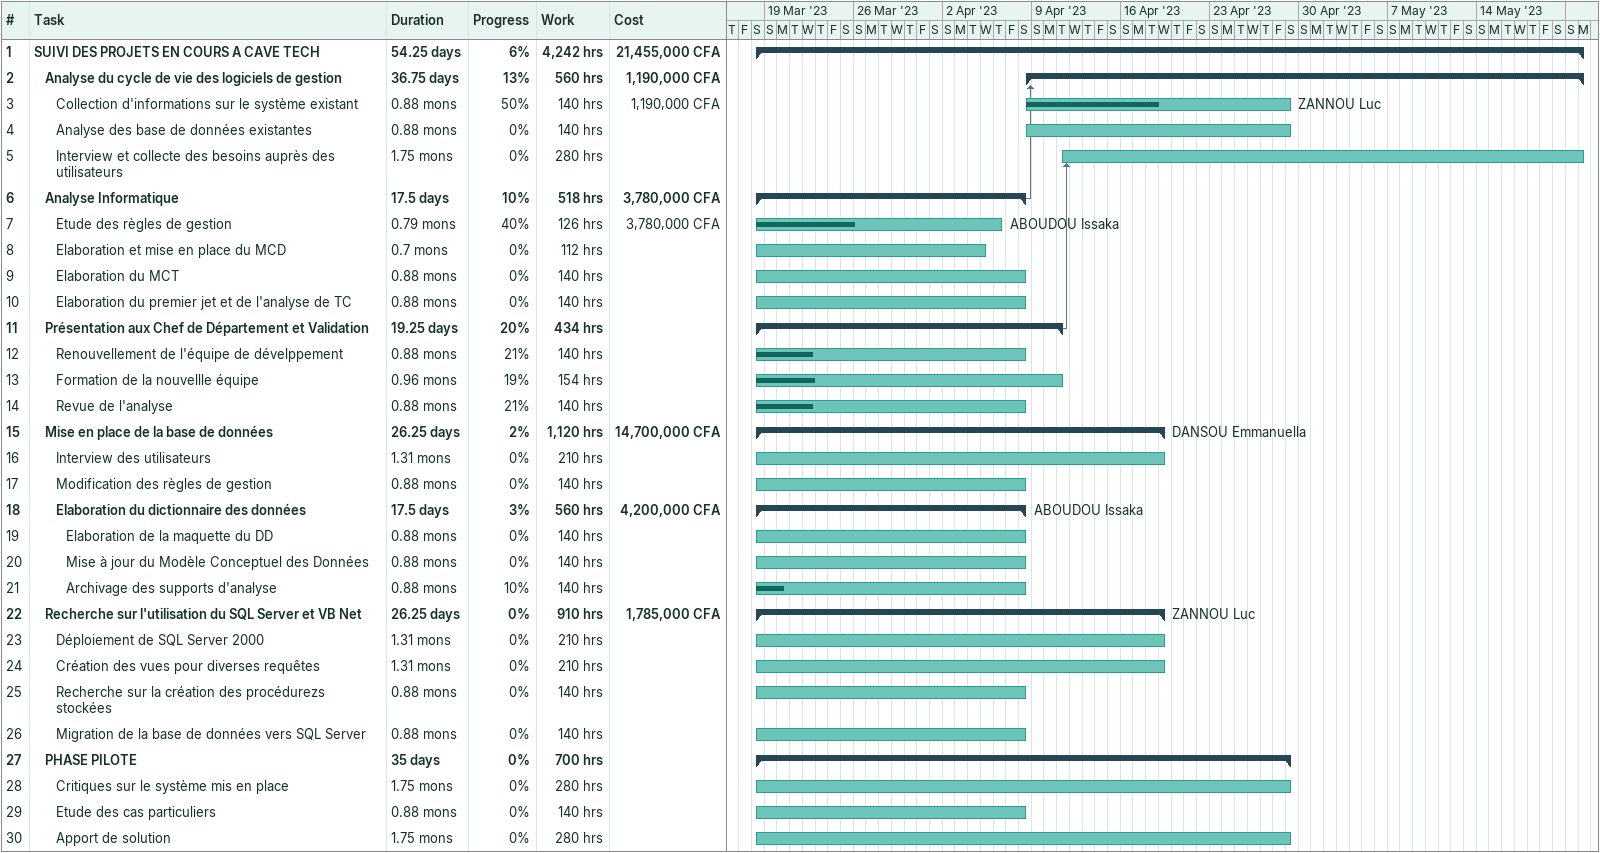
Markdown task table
| ID | Level | Task | Duration | Start | Finish | Predecessors | Resources | % complete | Work (h) | Cost (CFA) |
|---|---|---|---|---|---|---|---|---|---|---|
| 1 | 1 | **SUIVI DES PROJETS EN COURS A CAVE TECH** | 54.25d | 2023-03-18 | 2023-05-22 |  |  | 6 | 4242 | 21455000 |
| 2 | 2 | **Analyse du cycle de vie des logiciels de gestion** | 36.75d | 2023-04-08 | 2023-05-22 | 6 |  | 13 | 560 | 1190000 |
| 3 | 3 | Collection d'informations sur le système existant | 0.88mo | 2023-04-08 | 2023-04-29 |  | ZANNOU Luc | 50 | 140 | 1190000 |
| 4 | 3 | Analyse des base de données existantes | 0.88mo | 2023-04-08 | 2023-04-29 |  |  | 0 | 140 |  |
| 5 | 3 | Interview et collecte des besoins auprès des utilisateurs | 1.75mo | 2023-04-11 | 2023-05-22 | 11 |  | 0 | 280 |  |
| 6 | 2 | **Analyse Informatique** | 17.5d | 2023-03-18 | 2023-04-08 |  |  | 10 | 518 | 3780000 |
| 7 | 3 | Etude des règles de gestion | 0.79mo | 2023-03-18 | 2023-04-06 |  | ABOUDOU Issaka | 40 | 126 | 3780000 |
| 8 | 3 | Elaboration et mise en place du MCD | 0.7mo | 2023-03-18 | 2023-04-05 |  |  | 0 | 112 |  |
| 9 | 3 | Elaboration du MCT | 0.88mo | 2023-03-18 | 2023-04-08 |  |  | 0 | 140 |  |
| 10 | 3 | Elaboration du premier jet et de l'analyse de TC | 0.88mo | 2023-03-18 | 2023-04-08 |  |  | 0 | 140 |  |
| 11 | 2 | **Présentation aux Chef de Département et Validation** | 19.25d | 2023-03-18 | 2023-04-11 |  |  | 20 | 434 |  |
| 12 | 3 | Renouvellement de l'équipe de dévelppement | 0.88mo | 2023-03-18 | 2023-04-08 |  |  | 21 | 140 |  |
| 13 | 3 | Formation de la nouvellle équipe | 0.96mo | 2023-03-18 | 2023-04-11 |  |  | 19 | 154 |  |
| 14 | 3 | Revue de l'analyse | 0.88mo | 2023-03-18 | 2023-04-08 |  |  | 21 | 140 |  |
| 15 | 2 | **Mise en place de la base de données** | 26.25d | 2023-03-18 | 2023-04-19 |  | DANSOU Emmanuella | 2 | 1120 | 14700000 |
| 16 | 3 | Interview des utilisateurs | 1.31mo | 2023-03-18 | 2023-04-19 |  |  | 0 | 210 |  |
| 17 | 3 | Modification des règles de gestion | 0.88mo | 2023-03-18 | 2023-04-08 |  |  | 0 | 140 |  |
| 18 | 3 | **Elaboration du dictionnaire des données** | 17.5d | 2023-03-18 | 2023-04-08 |  | ABOUDOU Issaka | 3 | 560 | 4200000 |
| 19 | 4 | Elaboration de la maquette du DD | 0.88mo | 2023-03-18 | 2023-04-08 |  |  | 0 | 140 |  |
| 20 | 4 | Mise à jour du Modèle Conceptuel des Données | 0.88mo | 2023-03-18 | 2023-04-08 |  |  | 0 | 140 |  |
| 21 | 4 | Archivage des supports d'analyse | 0.88mo | 2023-03-18 | 2023-04-08 |  |  | 10 | 140 |  |
| 22 | 2 | **Recherche sur l'utilisation du SQL Server et VB Net** | 26.25d | 2023-03-18 | 2023-04-19 |  | ZANNOU Luc | 0 | 910 | 1785000 |
| 23 | 3 | Déploiement de SQL Server 2000 | 1.31mo | 2023-03-18 | 2023-04-19 |  |  | 0 | 210 |  |
| 24 | 3 | Création des vues pour diverses requêtes | 1.31mo | 2023-03-18 | 2023-04-19 |  |  | 0 | 210 |  |
| 25 | 3 | Recherche sur la création des procédurezs stockées | 0.88mo | 2023-03-18 | 2023-04-08 |  |  | 0 | 140 |  |
| 26 | 3 | Migration de la base de données vers SQL Server | 0.88mo | 2023-03-18 | 2023-04-08 |  |  | 0 | 140 |  |
| 27 | 2 | **PHASE PILOTE** | 35d | 2023-03-18 | 2023-04-29 |  |  | 0 | 700 |  |
| 28 | 3 | Critiques sur le système mis en place | 1.75mo | 2023-03-18 | 2023-04-29 |  |  | 0 | 280 |  |
| 29 | 3 | Etude des cas particuliers | 0.88mo | 2023-03-18 | 2023-04-08 |  |  | 0 | 140 |  |
| 30 | 3 | Apport de solution | 1.75mo | 2023-03-18 | 2023-04-29 |  |  | 0 | 280 |  |
